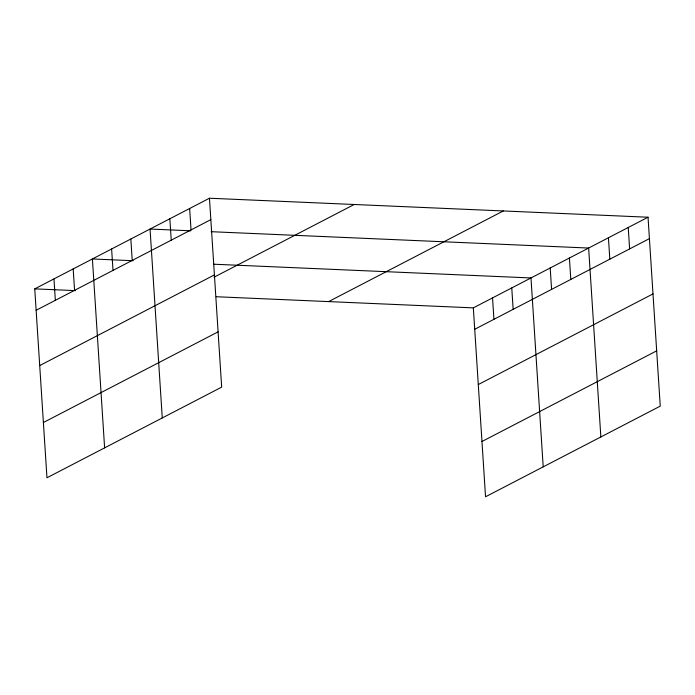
<?xml version="1.0" encoding="UTF-8"?>
<svg xmlns="http://www.w3.org/2000/svg" width="695" height="695" viewBox="0 0 695 695"><rect width="100%" height="100%" fill="white"/><g stroke="black" fill="none" stroke-linecap="round" stroke-linejoin="round"><path stroke-width="1.04" d="M209.456 198.223L221.67 387.132L46.965 477.778L34.75 288.868L209.456 198.223L648.035 217.222L660.25 406.132L485.544 496.777L473.33 307.868L648.035 217.222M36.131 310.283L210.837 219.637M39.711 365.561L214.408 274.916M214.077 277.192L354.181 204.495M43.394 422.508L218.091 331.863M328.596 301.604L503.302 210.959M474.72 329.282L649.417 238.637M478.29 384.552L652.996 293.907M481.974 441.499L656.679 350.853M190.795 230.81L150.05 229.046L162.265 417.947M211.158 231.696L588.639 248.046L600.854 436.947M133.145 260.721L92.4 258.957L104.615 447.867M213.547 264.204L530.98 277.957L543.203 466.858M34.75 288.868L75.486 290.632M216.223 296.73L473.33 307.868M628.237 227.5L629.618 248.914M608.438 237.768L609.819 259.183M569.422 258.01L570.803 279.425M550.205 267.983L551.587 289.398M511.763 287.93L513.153 309.344M492.547 297.894L493.936 319.309M189.648 208.5L191.038 229.915M169.849 218.769L171.239 240.183M130.834 239.019L132.224 260.434M111.617 248.984L113.007 270.398M73.183 268.93L74.574 290.345M53.967 278.904L55.348 300.318"/></g></svg>
